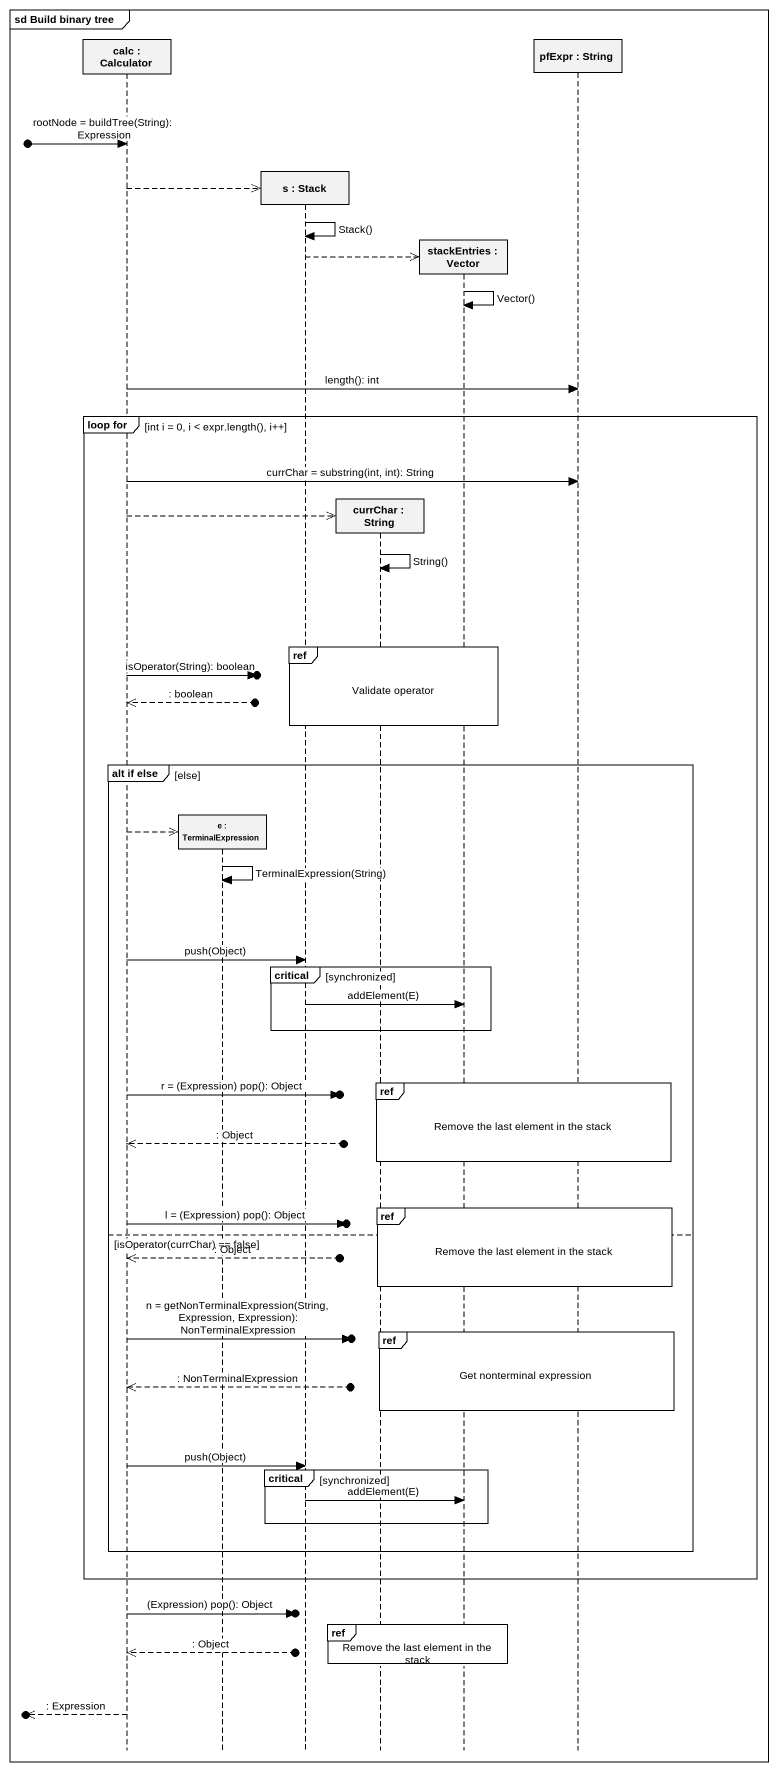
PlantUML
@startuml
mainframe sd Build binary tree
hide footbox
participant "calc : Calculator" as calc
participant "e : TerminalExpression" as e
participant "s : Stack" as s
participant "currChar : String" as currChar
participant "stackEntries : Vector" as stackEntries
participant "pfExpr : String" as pfExpr

[o-> calc : rootNode = buildTree(String): Expression
calc -->> s **
s -> s : Stack()
s -->> stackEntries **
stackEntries -> stackEntries : Vector()
calc -> pfExpr : length(): int
group loop for [int i = 0, i < expr.length(), i++]
  calc -> pfExpr : currChar = substring(int, int): String
  calc -->> currChar **
  currChar -> currChar : String()
  ref over s, currChar, stackEntries : Validate operator
  calc ->o] : isOperator(String): boolean
  calc <<--o] : : boolean
  group alt if else [else]
    calc -->> e **
    e -> e : TerminalExpression(String)
    calc -> s : push(Object)
    critical synchronized
      s -> stackEntries : addElement(E)
    end
    ref over currChar, stackEntries, pfExpr : Remove the last element in the stack
    calc ->o] : r = (Expression) pop(): Object
    calc <<--o] : : Object
    ref over currChar, stackEntries, pfExpr : Remove the last element in the stack
    calc ->o] : l = (Expression) pop(): Object
  else isOperator(currChar) == false
    calc <<--o] : : Object
    ref over currChar, stackEntries, pfExpr : Get nonterminal expression
    calc ->o] : n = getNonTerminalExpression(String, Expression, Expression): NonTerminalExpression
    calc <<--o] : : NonTerminalExpression
    calc -> s : push(Object)
    critical synchronized
      s -> stackEntries : addElement(E)
    end
  end
end
calc ->o] : (Expression) pop(): Object
ref over currChar, stackEntries : Remove the last element in the stack
calc <<--o] : : Object
[o<<-- calc : : Expression
@enduml
